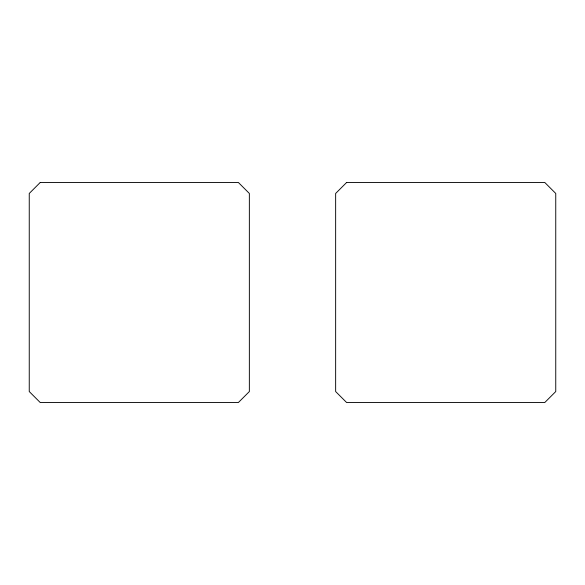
<?xml version="1.0" encoding="UTF-8"?>
<svg xmlns="http://www.w3.org/2000/svg" width="585" height="585" viewBox="0 0 585 585"><rect width="100%" height="100%" fill="white"/><g stroke="black" fill="none" stroke-linecap="round" stroke-linejoin="round"><path stroke-width="0.88" d="M40.255 182.447L29.25 193.452L29.25 391.548L40.255 402.553L238.351 402.553L249.356 391.548L249.356 193.452L238.351 182.447L40.255 182.447M346.649 182.447L335.644 193.452L335.644 391.548L346.649 402.553L544.745 402.553L555.75 391.548L555.75 193.452L544.745 182.447L346.649 182.447"/></g></svg>
